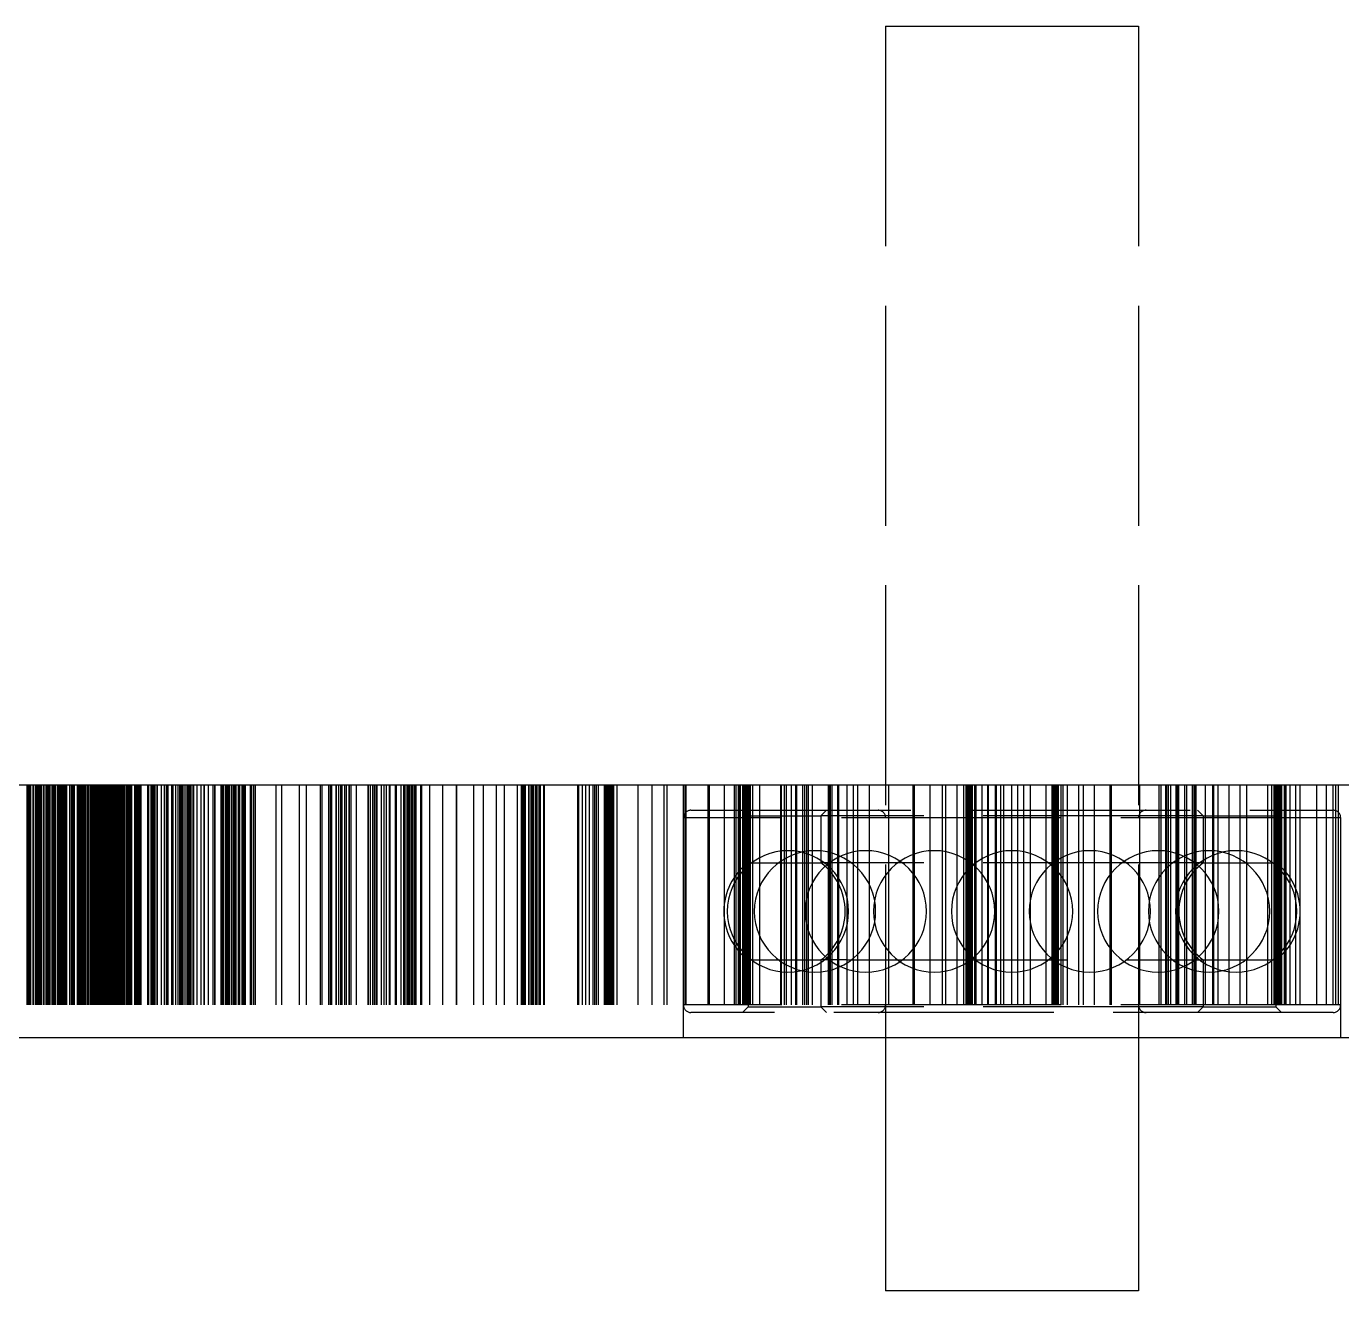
# Model space of a CAD drawing. Extents: x -49 to 4846, y -968 to 1090.
# Drawn here: x 4411.6 to 4463.6, y -477.9 to -427.9 of the extents above; entities that cross this region are included whole.
import ezdxf

# ---------------------------------------------------------------- set-up
doc = ezdxf.new("R2010")
doc.units = 0
doc.linetypes.add('DASHED', pattern=[11.05, 8.7, -2.35])
doc.linetypes.add('DOT', pattern=[2.2, 1.1, -1.1])
doc.layers.get('0').update_dxf_attribs({"linetype": 'CONTINUOUS'})
doc.layers.add('INVISIBLE', color=6, linetype='DOT')

msp = doc.modelspace()

# ---------------------------------------------------------------- linework, layer by layer
at = {"color": 1}
for p, q in [((4218.41165, -457.895823), (4526.803805, -457.895823)), ((4526.803805, -467.895823), (4218.41165, -467.895823)), ((4445.550014, -467.895823), (4445.550014, -477.895823)), ((4455.550014, -467.895823), (4455.550014, -477.895823)), ((4455.550014, -477.895823), (4445.550014, -477.895823))]:
    msp.add_line(p, q, dxfattribs=at)
at = {"layer": 'INVISIBLE', "linetype": 'DASHED'}
for p, q in [((4445.550014, -427.895823), (4453.050014, -427.895823)), ((4445.550014, -427.895823), (4445.550014, -467.895823)), ((4453.050014, -427.895823), (4455.550014, -427.895823)), ((4455.550014, -427.895823), (4455.550014, -467.895823)), ((4411.578635, -457.895823), (4411.578635, -467.895823)), ((4411.584308, -457.895823), (4411.584308, -467.895823)), ((4411.59454, -457.895823), (4411.59454, -467.895823)), ((4411.618222, -457.895823), (4411.618222, -467.895823)), ((4411.666254, -457.895823), (4411.666254, -467.895823)), ((4411.693319, -457.895823), (4411.693319, -467.895823)), ((4411.697367, -457.895823), (4411.697367, -467.895823)), ((4411.723903, -457.895823), (4411.723903, -467.895823)), ((4411.82086, -457.895823), (4411.82086, -467.895823)), ((4411.833665, -457.895823), (4411.833665, -467.895823)), ((4411.908695, -457.895823), (4411.908695, -467.895823)), ((4411.91901, -457.895823), (4411.91901, -467.895823)), ((4411.975578, -457.895823), (4411.975578, -467.895823)), ((4411.978363, -457.895823), (4411.978363, -467.895823)), ((4411.999051, -457.895823), (4411.999051, -467.895823)), ((4412.016821, -457.895823), (4412.016821, -467.895823)), ((4412.038075, -457.895823), (4412.038075, -467.895823)), ((4412.057458, -457.895823), (4412.057458, -467.895823)), ((4412.08218, -457.895823), (4412.08218, -467.895823)), ((4412.129649, -457.895823), (4412.129649, -467.895823)), ((4412.166221, -457.895823), (4412.166221, -467.895823)), ((4412.239457, -457.895823), (4412.239457, -467.895823)), ((4412.241621, -457.895823), (4412.241621, -467.895823)), ((4412.251628, -457.895823), (4412.251628, -467.895823)), ((4412.329322, -457.895823), (4412.329322, -467.895823)), ((4412.345583, -457.895823), (4412.345583, -467.895823)), ((4412.353946, -457.895823), (4412.353946, -467.895823)), ((4412.364585, -457.895823), (4412.364585, -467.895823)), ((4412.371982, -457.895823), (4412.371982, -467.895823)), ((4412.374508, -457.895823), (4412.374508, -467.895823)), ((4412.385132, -457.895823), (4412.385132, -467.895823)), ((4412.40103, -457.895823), (4412.40103, -467.895823)), ((4412.422218, -457.895823), (4412.422218, -467.895823)), ((4412.441318, -457.895823), (4412.441318, -467.895823)), ((4412.462951, -457.895823), (4412.462951, -467.895823)), ((4412.467903, -457.895823), (4412.467903, -467.895823)), ((4412.471678, -457.895823), (4412.471678, -467.895823)), ((4412.473357, -457.895823), (4412.473357, -467.895823)), ((4412.488397, -457.895823), (4412.488397, -467.895823)), ((4412.564717, -457.895823), (4412.564717, -467.895823)), ((4412.570732, -457.895823), (4412.570732, -467.895823)), ((4412.597326, -457.895823), (4412.597326, -467.895823)), ((4412.641024, -457.895823), (4412.641024, -467.895823)), ((4412.675717, -457.895823), (4412.675717, -467.895823)), ((4412.684802, -457.895823), (4412.684802, -467.895823)), ((4412.695926, -457.895823), (4412.695926, -467.895823)), ((4412.705078, -457.895823), (4412.705078, -467.895823)), ((4412.77589, -457.895823), (4412.77589, -467.895823)), ((4412.785585, -457.895823), (4412.785585, -467.895823)), ((4412.809782, -457.895823), (4412.809782, -467.895823)), ((4412.815722, -457.895823), (4412.815722, -467.895823)), ((4412.821821, -457.895823), (4412.821821, -467.895823)), ((4412.857368, -457.895823), (4412.857368, -467.895823)), ((4412.863269, -457.895823), (4412.863269, -467.895823)), ((4412.868597, -457.895823), (4412.868597, -467.895823)), ((4412.873984, -457.895823), (4412.873984, -467.895823)), ((4412.91506, -457.895823), (4412.91506, -467.895823)), ((4412.963481, -457.895823), (4412.963481, -467.895823)), ((4412.988818, -457.895823), (4412.988818, -467.895823)), ((4413.002809, -457.895823), (4413.002809, -467.895823)), ((4413.010096, -457.895823), (4413.010096, -467.895823)), ((4413.02987, -457.895823), (4413.02987, -467.895823)), ((4413.044841, -457.895823), (4413.044841, -467.895823)), ((4413.050166, -457.895823), (4413.050166, -467.895823)), ((4413.068494, -457.895823), (4413.068494, -467.895823)), ((4413.076401, -457.895823), (4413.076401, -467.895823)), ((4413.080044, -457.895823), (4413.080044, -467.895823)), ((4413.097269, -457.895823), (4413.097269, -467.895823)), ((4413.106768, -457.895823), (4413.106768, -467.895823)), ((4413.137839, -457.895823), (4413.137839, -467.895823)), ((4413.151533, -457.895823), (4413.151533, -467.895823)), ((4413.264911, -457.895823), (4413.264911, -467.895823)), ((4413.327202, -457.895823), (4413.327202, -467.895823)), ((4413.330756, -457.895823), (4413.330756, -467.895823)), ((4413.337474, -457.895823), (4413.337474, -467.895823)), ((4413.340044, -457.895823), (4413.340044, -467.895823)), ((4413.34609, -457.895823), (4413.34609, -467.895823)), ((4413.362205, -457.895823), (4413.362205, -467.895823)), ((4413.38755, -457.895823), (4413.38755, -467.895823)), ((4413.394971, -457.895823), (4413.394971, -467.895823)), ((4413.398058, -457.895823), (4413.398058, -467.895823)), ((4413.416077, -457.895823), (4413.416077, -467.895823)), ((4413.428379, -457.895823), (4413.428379, -467.895823)), ((4413.457221, -457.895823), (4413.457221, -467.895823)), ((4413.566439, -457.895823), (4413.566439, -467.895823)), ((4413.582259, -457.895823), (4413.582259, -467.895823)), ((4413.590771, -457.895823), (4413.590771, -467.895823)), ((4413.599584, -457.895823), (4413.599584, -467.895823)), ((4413.607915, -457.895823), (4413.607915, -467.895823)), ((4413.624246, -457.895823), (4413.624246, -467.895823)), ((4413.634954, -457.895823), (4413.634954, -467.895823)), ((4413.657862, -457.895823), (4413.657862, -467.895823)), ((4413.668225, -457.895823), (4413.668225, -467.895823)), ((4413.676367, -457.895823), (4413.676367, -467.895823)), ((4413.687173, -457.895823), (4413.687173, -467.895823)), ((4413.697384, -457.895823), (4413.697384, -467.895823)), ((4413.748123, -457.895823), (4413.748123, -467.895823)), ((4413.782662, -457.895823), (4413.782662, -467.895823)), ((4413.809811, -457.895823), (4413.809811, -467.895823)), ((4413.839021, -457.895823), (4413.839021, -467.895823)), ((4413.852854, -457.895823), (4413.852854, -467.895823)), ((4413.855122, -457.895823), (4413.855122, -467.895823)), ((4413.857727, -457.895823), (4413.857727, -467.895823)), ((4413.866657, -457.895823), (4413.866657, -467.895823)), ((4413.912584, -457.895823), (4413.912584, -467.895823)), ((4413.919051, -457.895823), (4413.919051, -467.895823)), ((4413.981911, -457.895823), (4413.981911, -467.895823)), ((4413.985754, -457.895823), (4413.985754, -467.895823)), ((4413.990458, -457.895823), (4413.990458, -467.895823)), ((4413.9963, -457.895823), (4413.9963, -467.895823)), ((4414.00036, -457.895823), (4414.00036, -467.895823)), ((4414.009905, -457.895823), (4414.009905, -467.895823)), ((4414.015965, -457.895823), (4414.015965, -467.895823)), ((4414.078477, -457.895823), (4414.078477, -467.895823)), ((4414.085195, -457.895823), (4414.085195, -467.895823)), ((4414.104329, -457.895823), (4414.104329, -467.895823)), ((4414.134533, -457.895823), (4414.134533, -467.895823)), ((4414.138462, -457.895823), (4414.138462, -467.895823)), ((4414.145831, -457.895823), (4414.145831, -467.895823)), ((4414.147738, -457.895823), (4414.147738, -467.895823)), ((4414.156375, -457.895823), (4414.156375, -467.895823)), ((4414.174632, -457.895823), (4414.174632, -467.895823)), ((4414.183952, -457.895823), (4414.183952, -467.895823)), ((4414.202219, -457.895823), (4414.202219, -467.895823)), ((4414.209134, -457.895823), (4414.209134, -467.895823)), ((4414.251212, -457.895823), (4414.251212, -467.895823)), ((4414.260909, -457.895823), (4414.260909, -467.895823)), ((4414.303661, -457.895823), (4414.303661, -467.895823)), ((4414.306368, -457.895823), (4414.306368, -467.895823)), ((4414.329614, -457.895823), (4414.329614, -467.895823)), ((4414.334356, -457.895823), (4414.334356, -467.895823)), ((4414.370822, -457.895823), (4414.370822, -467.895823)), ((4414.407818, -457.895823), (4414.407818, -467.895823)), ((4414.414282, -457.895823), (4414.414282, -467.895823)), ((4414.416192, -457.895823), (4414.416192, -467.895823)), ((4414.418004, -457.895823), (4414.418004, -467.895823)), ((4414.422156, -457.895823), (4414.422156, -467.895823)), ((4414.442517, -457.895823), (4414.442517, -467.895823)), ((4414.445348, -457.895823), (4414.445348, -467.895823)), ((4414.490284, -457.895823), (4414.490284, -467.895823)), ((4414.512749, -457.895823), (4414.512749, -467.895823)), ((4414.526868, -457.895823), (4414.526868, -467.895823)), ((4414.528739, -457.895823), (4414.528739, -467.895823)), ((4414.577753, -457.895823), (4414.577753, -467.895823)), ((4414.578782, -457.895823), (4414.578782, -467.895823)), ((4414.591387, -457.895823), (4414.591387, -467.895823)), ((4414.60356, -457.895823), (4414.60356, -467.895823)), ((4414.610945, -457.895823), (4414.610945, -467.895823)), ((4414.623229, -457.895823), (4414.623229, -467.895823)), ((4414.626968, -457.895823), (4414.626968, -467.895823)), ((4414.639543, -457.895823), (4414.639543, -467.895823)), ((4414.675079, -457.895823), (4414.675079, -467.895823)), ((4414.68538, -457.895823), (4414.68538, -467.895823)), ((4414.689481, -457.895823), (4414.689481, -467.895823)), ((4414.694876, -457.895823), (4414.694876, -467.895823)), ((4414.713492, -457.895823), (4414.713492, -467.895823)), ((4414.716834, -457.895823), (4414.716834, -467.895823)), ((4414.72857, -457.895823), (4414.72857, -467.895823)), ((4414.754549, -457.895823), (4414.754549, -467.895823)), ((4414.779458, -457.895823), (4414.779458, -467.895823)), ((4414.832848, -457.895823), (4414.832848, -467.895823)), ((4414.847275, -457.895823), (4414.847275, -467.895823)), ((4414.860744, -457.895823), (4414.860744, -467.895823)), ((4414.864685, -457.895823), (4414.864685, -467.895823)), ((4414.874583, -457.895823), (4414.874583, -467.895823)), ((4414.902083, -457.895823), (4414.902083, -467.895823)), ((4414.906838, -457.895823), (4414.906838, -467.895823)), ((4414.926047, -457.895823), (4414.926047, -467.895823)), ((4414.927086, -457.895823), (4414.927086, -467.895823)), ((4414.944829, -457.895823), (4414.944829, -467.895823)), ((4414.947597, -457.895823), (4414.947597, -467.895823)), ((4414.974191, -457.895823), (4414.974191, -467.895823)), ((4414.988839, -457.895823), (4414.988839, -467.895823)), ((4415.005939, -457.895823), (4415.005939, -467.895823)), ((4415.009647, -457.895823), (4415.009647, -467.895823)), ((4415.011167, -457.895823), (4415.011167, -467.895823)), ((4415.035107, -457.895823), (4415.035107, -467.895823)), ((4415.039833, -457.895823), (4415.039833, -467.895823)), ((4415.042295, -457.895823), (4415.042295, -467.895823)), ((4415.05367, -457.895823), (4415.05367, -467.895823)), ((4415.081613, -457.895823), (4415.081613, -467.895823)), ((4415.109721, -457.895823), (4415.109721, -467.895823)), ((4415.118483, -457.895823), (4415.118483, -467.895823)), ((4415.128817, -457.895823), (4415.128817, -467.895823)), ((4415.133576, -457.895823), (4415.133576, -467.895823)), ((4415.142871, -457.895823), (4415.142871, -467.895823)), ((4415.180113, -457.895823), (4415.180113, -467.895823)), ((4415.181665, -457.895823), (4415.181665, -467.895823)), ((4415.206822, -457.895823), (4415.206822, -467.895823)), ((4415.217101, -457.895823), (4415.217101, -467.895823)), ((4415.24185, -457.895823), (4415.24185, -467.895823)), ((4415.269992, -457.895823), (4415.269992, -467.895823)), ((4415.276145, -457.895823), (4415.276145, -467.895823)), ((4415.280137, -457.895823), (4415.280137, -467.895823)), ((4415.286698, -457.895823), (4415.286698, -467.895823)), ((4415.296111, -457.895823), (4415.296111, -467.895823)), ((4415.304863, -457.895823), (4415.304863, -467.895823)), ((4415.359319, -457.895823), (4415.359319, -467.895823)), ((4415.361408, -457.895823), (4415.361408, -467.895823)), ((4415.419224, -457.895823), (4415.419224, -467.895823)), ((4415.432935, -457.895823), (4415.432935, -467.895823)), ((4415.435882, -457.895823), (4415.435882, -467.895823)), ((4415.491645, -457.895823), (4415.491645, -467.895823)), ((4415.492749, -457.895823), (4415.492749, -467.895823)), ((4415.514217, -457.895823), (4415.514217, -467.895823)), ((4415.522025, -457.895823), (4415.522025, -467.895823)), ((4415.536128, -457.895823), (4415.536128, -467.895823)), ((4415.583683, -457.895823), (4415.583683, -467.895823)), ((4415.594157, -457.895823), (4415.594157, -467.895823)), ((4415.607596, -457.895823), (4415.607596, -467.895823)), ((4415.658038, -457.895823), (4415.658038, -467.895823)), ((4415.659413, -457.895823), (4415.659413, -467.895823)), ((4415.667254, -457.895823), (4415.667254, -467.895823)), ((4415.68317, -457.895823), (4415.68317, -467.895823)), ((4415.690621, -457.895823), (4415.690621, -467.895823)), ((4415.712643, -457.895823), (4415.712643, -467.895823)), ((4415.713774, -457.895823), (4415.713774, -467.895823)), ((4415.721675, -457.895823), (4415.721675, -467.895823)), ((4415.836595, -457.895823), (4415.836595, -467.895823)), ((4415.841324, -457.895823), (4415.841324, -467.895823)), ((4415.888304, -457.895823), (4415.888304, -467.895823)), ((4415.939215, -457.895823), (4415.939215, -467.895823)), ((4415.954664, -457.895823), (4415.954664, -467.895823)), ((4415.961908, -457.895823), (4415.961908, -467.895823)), ((4415.999636, -457.895823), (4415.999636, -467.895823)), ((4416.01115, -457.895823), (4416.01115, -467.895823)), ((4416.01852, -457.895823), (4416.01852, -467.895823)), ((4416.04229, -457.895823), (4416.04229, -467.895823)), ((4416.06041, -457.895823), (4416.06041, -467.895823)), ((4416.088445, -457.895823), (4416.088445, -467.895823)), ((4416.356995, -457.895823), (4416.356995, -467.895823)), ((4416.396676, -457.895823), (4416.396676, -467.895823)), ((4416.480452, -457.895823), (4416.480452, -467.895823)), ((4416.498675, -457.895823), (4416.498675, -467.895823)), ((4416.536169, -457.895823), (4416.536169, -467.895823)), ((4416.542766, -457.895823), (4416.542766, -467.895823)), ((4416.55941, -457.895823), (4416.55941, -467.895823)), ((4416.565921, -457.895823), (4416.565921, -467.895823)), ((4416.590638, -457.895823), (4416.590638, -467.895823)), ((4416.595299, -457.895823), (4416.595299, -467.895823)), ((4416.605152, -457.895823), (4416.605152, -467.895823)), ((4416.613031, -457.895823), (4416.613031, -467.895823)), ((4416.629606, -457.895823), (4416.629606, -467.895823)), ((4416.640105, -457.895823), (4416.640105, -467.895823)), ((4416.640902, -457.895823), (4416.640902, -467.895823)), ((4416.721452, -457.895823), (4416.721452, -467.895823)), ((4416.7331, -457.895823), (4416.7331, -467.895823)), ((4416.898484, -457.895823), (4416.898484, -467.895823)), ((4417.011618, -457.895823), (4417.011618, -467.895823)), ((4417.084833, -457.895823), (4417.084833, -467.895823)), ((4417.096434, -457.895823), (4417.096434, -467.895823)), ((4417.111754, -457.895823), (4417.111754, -467.895823)), ((4417.11318, -457.895823), (4417.11318, -467.895823)), ((4417.151532, -457.895823), (4417.151532, -467.895823)), ((4417.299652, -457.895823), (4417.299652, -467.895823)), ((4417.349773, -457.895823), (4417.349773, -467.895823)), ((4417.357965, -457.895823), (4417.357965, -467.895823)), ((4417.465785, -457.895823), (4417.465785, -467.895823)), ((4417.556179, -457.895823), (4417.556179, -467.895823)), ((4417.617088, -457.895823), (4417.617088, -467.895823)), ((4417.620132, -457.895823), (4417.620132, -467.895823)), ((4417.626378, -457.895823), (4417.626378, -467.895823)), ((4417.651412, -457.895823), (4417.651412, -467.895823)), ((4417.659855, -457.895823), (4417.659855, -467.895823)), ((4417.695975, -457.895823), (4417.695975, -467.895823)), ((4417.69907, -457.895823), (4417.69907, -467.895823)), ((4417.703585, -457.895823), (4417.703585, -467.895823)), ((4417.742332, -457.895823), (4417.742332, -467.895823)), ((4417.751089, -457.895823), (4417.751089, -467.895823)), ((4417.825895, -457.895823), (4417.825895, -467.895823)), ((4417.90258, -457.895823), (4417.90258, -467.895823)), ((4417.912974, -457.895823), (4417.912974, -467.895823)), ((4417.946091, -457.895823), (4417.946091, -467.895823)), ((4417.970189, -457.895823), (4417.970189, -467.895823)), ((4417.987531, -457.895823), (4417.987531, -467.895823)), ((4418.038334, -457.895823), (4418.038334, -467.895823)), ((4418.070512, -457.895823), (4418.070512, -467.895823)), ((4418.149567, -457.895823), (4418.149567, -467.895823)), ((4418.151286, -457.895823), (4418.151286, -467.895823)), ((4418.175505, -457.895823), (4418.175505, -467.895823)), ((4418.307439, -457.895823), (4418.307439, -467.895823)), ((4418.462784, -457.895823), (4418.462784, -467.895823)), ((4418.586165, -457.895823), (4418.586165, -467.895823)), ((4418.595183, -457.895823), (4418.595183, -467.895823)), ((4418.757308, -457.895823), (4418.757308, -467.895823)), ((4418.93457, -457.895823), (4418.93457, -467.895823)), ((4419.005492, -457.895823), (4419.005492, -467.895823)), ((4419.010202, -457.895823), (4419.010202, -467.895823)), ((4419.259364, -457.895823), (4419.259364, -467.895823)), ((4419.296957, -457.895823), (4419.296957, -467.895823)), ((4419.319605, -457.895823), (4419.319605, -467.895823)), ((4419.352288, -457.895823), (4419.352288, -467.895823)), ((4419.354417, -457.895823), (4419.354417, -467.895823)), ((4419.437247, -457.895823), (4419.437247, -467.895823)), ((4419.462575, -457.895823), (4419.462575, -467.895823)), ((4419.472196, -457.895823), (4419.472196, -467.895823)), ((4419.506013, -457.895823), (4419.506013, -467.895823)), ((4419.54622, -457.895823), (4419.54622, -467.895823)), ((4419.595903, -457.895823), (4419.595903, -467.895823)), ((4419.669595, -457.895823), (4419.669595, -467.895823)), ((4419.674828, -457.895823), (4419.674828, -467.895823)), ((4419.744783, -457.895823), (4419.744783, -467.895823)), ((4419.779069, -457.895823), (4419.779069, -467.895823)), ((4419.805102, -457.895823), (4419.805102, -467.895823)), ((4419.848797, -457.895823), (4419.848797, -467.895823)), ((4419.934929, -457.895823), (4419.934929, -467.895823)), ((4419.941248, -457.895823), (4419.941248, -467.895823)), ((4419.984212, -457.895823), (4419.984212, -467.895823)), ((4419.996137, -457.895823), (4419.996137, -467.895823)), ((4420.088313, -457.895823), (4420.088313, -467.895823)), ((4420.107524, -457.895823), (4420.107524, -467.895823)), ((4420.163638, -457.895823), (4420.163638, -467.895823)), ((4420.198327, -457.895823), (4420.198327, -467.895823)), ((4420.217642, -457.895823), (4420.217642, -467.895823)), ((4420.221645, -457.895823), (4420.221645, -467.895823)), ((4420.412206, -457.895823), (4420.412206, -467.895823)), ((4420.442367, -457.895823), (4420.442367, -467.895823)), ((4420.449359, -457.895823), (4420.449359, -467.895823)), ((4420.451923, -457.895823), (4420.451923, -467.895823)), ((4420.536485, -457.895823), (4420.536485, -467.895823)), ((4420.598041, -457.895823), (4420.598041, -467.895823)), ((4420.601041, -457.895823), (4420.601041, -467.895823)), ((4420.61076, -457.895823), (4420.61076, -467.895823)), ((4421.434325, -457.895823), (4421.434325, -467.895823)), ((4421.655655, -457.895823), (4421.655655, -467.895823)), ((4422.35827, -457.895823), (4422.35827, -467.895823)), ((4422.627947, -457.895823), (4422.627947, -467.895823)), ((4423.184131, -457.895823), (4423.184131, -467.895823)), ((4423.25512, -457.895823), (4423.25512, -467.895823)), ((4423.510663, -457.895823), (4423.510663, -467.895823)), ((4423.574796, -457.895823), (4423.574796, -467.895823)), ((4423.63309, -457.895823), (4423.63309, -467.895823)), ((4423.805539, -457.895823), (4423.805539, -467.895823)), ((4423.812637, -457.895823), (4423.812637, -467.895823)), ((4423.905832, -457.895823), (4423.905832, -467.895823)), ((4423.983616, -457.895823), (4423.983616, -467.895823)), ((4424.038434, -457.895823), (4424.038434, -467.895823)), ((4424.142628, -457.895823), (4424.142628, -467.895823)), ((4424.150064, -457.895823), (4424.150064, -467.895823)), ((4424.213395, -457.895823), (4424.213395, -467.895823)), ((4424.31432, -457.895823), (4424.31432, -467.895823)), ((4424.334403, -457.895823), (4424.334403, -467.895823)), ((4424.390816, -457.895823), (4424.390816, -467.895823)), ((4424.607956, -457.895823), (4424.607956, -467.895823)), ((4425.072567, -457.895823), (4425.072567, -467.895823)), ((4425.075693, -457.895823), (4425.075693, -467.895823)), ((4425.166861, -457.895823), (4425.166861, -467.895823)), ((4425.247541, -457.895823), (4425.247541, -467.895823)), ((4425.321518, -457.895823), (4425.321518, -467.895823)), ((4425.386922, -457.895823), (4425.386922, -467.895823)), ((4425.418936, -457.895823), (4425.418936, -467.895823)), ((4425.597942, -457.895823), (4425.597942, -467.895823)), ((4425.70488, -457.895823), (4425.70488, -467.895823)), ((4425.799195, -457.895823), (4425.799195, -467.895823)), ((4425.905716, -457.895823), (4425.905716, -467.895823)), ((4425.941133, -457.895823), (4425.941133, -467.895823)), ((4426.153618, -457.895823), (4426.153618, -467.895823)), ((4426.184491, -457.895823), (4426.184491, -467.895823)), ((4426.369052, -457.895823), (4426.369052, -467.895823)), ((4426.474009, -457.895823), (4426.474009, -467.895823)), ((4426.502141, -457.895823), (4426.502141, -467.895823)), ((4426.528404, -457.895823), (4426.528404, -467.895823)), ((4426.610335, -457.895823), (4426.610335, -467.895823)), ((4426.613856, -457.895823), (4426.613856, -467.895823)), ((4426.66127, -457.895823), (4426.66127, -467.895823)), ((4426.669499, -457.895823), (4426.669499, -467.895823)), ((4426.702692, -457.895823), (4426.702692, -467.895823)), ((4426.733017, -457.895823), (4426.733017, -467.895823)), ((4426.793602, -457.895823), (4426.793602, -467.895823)), ((4426.798091, -457.895823), (4426.798091, -467.895823)), ((4426.83734, -457.895823), (4426.83734, -467.895823)), ((4426.904389, -457.895823), (4426.904389, -467.895823)), ((4426.918562, -457.895823), (4426.918562, -467.895823)), ((4426.960429, -457.895823), (4426.960429, -467.895823)), ((4427.15274, -457.895823), (4427.15274, -467.895823)), ((4427.192023, -457.895823), (4427.192023, -467.895823)), ((4427.511772, -457.895823), (4427.511772, -467.895823)), ((4427.512758, -457.895823), (4427.512758, -467.895823)), ((4428.021192, -457.895823), (4428.021192, -467.895823)), ((4428.565628, -457.895823), (4428.565628, -467.895823)), ((4428.577048, -457.895823), (4428.577048, -467.895823)), ((4429.244359, -457.895823), (4429.244359, -467.895823)), ((4429.626535, -457.895823), (4429.626535, -467.895823)), ((4430.142374, -457.895823), (4430.142374, -467.895823)), ((4430.457703, -457.895823), (4430.457703, -467.895823)), ((4430.981706, -457.895823), (4430.981706, -467.895823)), ((4431.134116, -457.895823), (4431.134116, -467.895823)), ((4431.191457, -457.895823), (4431.191457, -467.895823)), ((4431.243706, -457.895823), (4431.243706, -467.895823)), ((4431.291047, -457.895823), (4431.291047, -467.895823)), ((4431.430166, -457.895823), (4431.430166, -467.895823)), ((4431.43586, -457.895823), (4431.43586, -467.895823)), ((4431.510358, -457.895823), (4431.510358, -467.895823)), ((4431.572131, -457.895823), (4431.572131, -467.895823)), ((4431.61542, -457.895823), (4431.61542, -467.895823)), ((4431.697053, -457.895823), (4431.697053, -467.895823)), ((4431.702843, -457.895823), (4431.702843, -467.895823)), ((4431.751931, -457.895823), (4431.751931, -467.895823)), ((4431.829175, -457.895823), (4431.829175, -467.895823)), ((4431.844364, -457.895823), (4431.844364, -467.895823)), ((4431.886581, -457.895823), (4431.886581, -467.895823)), ((4432.017529, -457.895823), (4432.017529, -467.895823)), ((4432.042266, -457.895823), (4432.042266, -467.895823)), ((4433.36189, -457.895823), (4433.36189, -467.895823)), ((4433.385388, -457.895823), (4433.385388, -467.895823)), ((4433.397092, -457.895823), (4433.397092, -467.895823)), ((4433.54149, -457.895823), (4433.54149, -467.895823)), ((4433.679217, -457.895823), (4433.679217, -467.895823)), ((4433.820299, -457.895823), (4433.820299, -467.895823)), ((4433.973942, -457.895823), (4433.973942, -467.895823)), ((4434.039595, -457.895823), (4434.039595, -467.895823)), ((4434.101952, -457.895823), (4434.101952, -467.895823)), ((4434.183907, -457.895823), (4434.183907, -467.895823)), ((4434.411986, -457.895823), (4434.411986, -467.895823)), ((4434.425722, -457.895823), (4434.425722, -467.895823)), ((4434.438906, -457.895823), (4434.438906, -467.895823)), ((4434.497971, -457.895823), (4434.497971, -467.895823)), ((4434.508081, -457.895823), (4434.508081, -467.895823)), ((4434.53768, -457.895823), (4434.53768, -467.895823)), ((4434.549277, -457.895823), (4434.549277, -467.895823)), ((4434.560447, -457.895823), (4434.560447, -467.895823)), ((4434.597354, -457.895823), (4434.597354, -467.895823)), ((4434.599008, -457.895823), (4434.599008, -467.895823)), ((4434.62181, -457.895823), (4434.62181, -467.895823)), ((4434.642525, -457.895823), (4434.642525, -467.895823)), ((4434.658154, -457.895823), (4434.658154, -467.895823)), ((4434.669321, -457.895823), (4434.669321, -467.895823)), ((4434.690544, -457.895823), (4434.690544, -467.895823)), ((4434.693006, -457.895823), (4434.693006, -467.895823)), ((4434.714902, -457.895823), (4434.714902, -467.895823)), ((4434.753892, -457.895823), (4434.753892, -467.895823)), ((4434.762408, -457.895823), (4434.762408, -467.895823)), ((4434.788199, -457.895823), (4434.788199, -467.895823)), ((4434.915847, -457.895823), (4434.915847, -467.895823)), ((4434.917585, -457.895823), (4434.917585, -467.895823)), ((4435.752532, -457.895823), (4435.752532, -467.895823)), ((4436.300219, -457.895823), (4436.300219, -467.895823)), ((4436.771062, -457.895823), (4436.771062, -467.895823)), ((4436.897207, -457.895823), (4436.897207, -467.895823)), ((4437.550014, -459.195823), (4437.550014, -457.895823)), ((4437.61175, -457.895823), (4437.61175, -467.895823)), ((4437.649712, -457.895823), (4437.649712, -467.895823)), ((4438.511871, -457.895823), (4438.511871, -467.895823)), ((4438.57012, -457.895823), (4438.57012, -467.895823)), ((4439.165589, -457.895823), (4439.165589, -467.895823)), ((4439.563521, -457.895823), (4439.563521, -467.895823)), ((4439.624827, -457.895823), (4439.624827, -467.895823)), ((4439.718312, -457.895823), (4439.718312, -467.895823)), ((4439.756394, -457.895823), (4439.756394, -467.895823)), ((4439.790713, -457.895823), (4439.790713, -467.895823)), ((4439.890423, -457.895823), (4439.890423, -467.895823)), ((4439.894464, -457.895823), (4439.894464, -467.895823)), ((4439.947008, -457.895823), (4439.947008, -467.895823)), ((4439.990071, -457.895823), (4439.990071, -467.895823)), ((4440.019937, -457.895823), (4440.019937, -467.895823)), ((4440.075443, -457.895823), (4440.075443, -467.895823)), ((4440.079333, -457.895823), (4440.079333, -467.895823)), ((4440.112034, -457.895823), (4440.112034, -467.895823)), ((4440.162221, -457.895823), (4440.162221, -467.895823)), ((4440.171852, -457.895823), (4440.171852, -467.895823)), ((4440.198028, -457.895823), (4440.198028, -467.895823)), ((4440.285453, -457.895823), (4440.285453, -467.895823)), ((4440.561489, -457.895823), (4440.561489, -467.895823)), ((4441.396625, -457.895823), (4441.396625, -467.895823)), ((4441.422332, -457.895823), (4441.422332, -467.895823)), ((4441.53385, -457.895823), (4441.53385, -467.895823)), ((4441.619256, -457.895823), (4441.619256, -467.895823)), ((4441.813359, -457.895823), (4441.813359, -467.895823)), ((4441.980705, -457.895823), (4441.980705, -467.895823)), ((4442.020858, -457.895823), (4442.020858, -467.895823)), ((4442.261993, -457.895823), (4442.261993, -467.895823)), ((4442.338377, -457.895823), (4442.338377, -467.895823)), ((4442.414485, -457.895823), (4442.414485, -467.895823)), ((4442.484461, -457.895823), (4442.484461, -467.895823)), ((4442.648884, -457.895823), (4442.648884, -467.895823)), ((4443.278489, -457.895823), (4443.278489, -467.895823)), ((4443.280621, -457.895823), (4443.280621, -467.895823)), ((4443.281296, -457.895823), (4443.281296, -467.895823)), ((4443.284533, -457.895823), (4443.284533, -467.895823)), ((4443.291312, -457.895823), (4443.291312, -467.895823)), ((4443.293762, -457.895823), (4443.293762, -467.895823)), ((4443.295721, -457.895823), (4443.295721, -467.895823)), ((4443.301166, -457.895823), (4443.301166, -467.895823)), ((4443.304836, -457.895823), (4443.304836, -467.895823)), ((4443.328441, -457.895823), (4443.328441, -467.895823)), ((4443.362242, -457.895823), (4443.362242, -467.895823)), ((4443.428326, -457.895823), (4443.428326, -467.895823)), ((4443.650436, -457.895823), (4443.650436, -467.895823)), ((4443.684671, -457.895823), (4443.684671, -467.895823)), ((4444.012391, -457.895823), (4444.012391, -467.895823)), ((4444.268943, -457.895823), (4444.268943, -467.895823)), ((4444.434763, -457.895823), (4444.434763, -467.895823)), ((4444.904154, -457.895823), (4444.904154, -467.895823)), ((4445.662448, -457.895823), (4445.662448, -467.895823)), ((4446.632557, -457.895823), (4446.632557, -467.895823)), ((4446.676504, -457.895823), (4446.676504, -467.895823)), ((4447.297602, -457.895823), (4447.297602, -467.895823)), ((4447.789038, -457.895823), (4447.789038, -467.895823)), ((4447.923332, -457.895823), (4447.923332, -467.895823)), ((4448.371029, -457.895823), (4448.371029, -467.895823)), ((4448.625499, -457.895823), (4448.625499, -467.895823)), ((4448.718565, -457.895823), (4448.718565, -467.895823)), ((4448.740815, -457.895823), (4448.740815, -467.895823)), ((4448.760612, -457.895823), (4448.760612, -467.895823)), ((4448.774385, -457.895823), (4448.774385, -467.895823)), ((4448.816554, -457.895823), (4448.816554, -467.895823)), ((4448.818766, -457.895823), (4448.818766, -467.895823)), ((4448.84706, -457.895823), (4448.84706, -467.895823)), ((4448.869531, -457.895823), (4448.869531, -467.895823)), ((4448.88467, -457.895823), (4448.88467, -467.895823)), ((4448.911622, -457.895823), (4448.911622, -467.895823)), ((4448.913443, -457.895823), (4448.913443, -467.895823)), ((4448.928326, -457.895823), (4448.928326, -467.895823)), ((4448.949263, -457.895823), (4448.949263, -467.895823)), ((4448.952916, -457.895823), (4448.952916, -467.895823)), ((4448.961906, -457.895823), (4448.961906, -467.895823)), ((4448.977251, -457.895823), (4448.977251, -467.895823)), ((4449.067249, -457.895823), (4449.067249, -467.895823)), ((4449.112314, -457.895823), (4449.112314, -467.895823)), ((4449.360804, -457.895823), (4449.360804, -467.895823)), ((4449.583837, -457.895823), (4449.583837, -467.895823)), ((4449.610338, -457.895823), (4449.610338, -467.895823)), ((4449.883244, -457.895823), (4449.883244, -467.895823)), ((4449.925047, -457.895823), (4449.925047, -467.895823)), ((4450.099859, -457.895823), (4450.099859, -467.895823)), ((4450.210695, -457.895823), (4450.210695, -467.895823)), ((4450.526537, -457.895823), (4450.526537, -467.895823)), ((4450.772627, -457.895823), (4450.772627, -467.895823)), ((4451.000168, -457.895823), (4451.000168, -467.895823)), ((4451.27053, -457.895823), (4451.27053, -467.895823)), ((4451.888541, -457.895823), (4451.888541, -467.895823)), ((4452.122777, -457.895823), (4452.122777, -467.895823)), ((4452.138122, -457.895823), (4452.138122, -467.895823)), ((4452.147112, -457.895823), (4452.147112, -467.895823)), ((4452.150764, -457.895823), (4452.150764, -467.895823)), ((4452.171701, -457.895823), (4452.171701, -467.895823)), ((4452.186585, -457.895823), (4452.186585, -467.895823)), ((4452.188406, -457.895823), (4452.188406, -467.895823)), ((4452.215357, -457.895823), (4452.215357, -467.895823)), ((4452.230498, -457.895823), (4452.230498, -467.895823)), ((4452.252968, -457.895823), (4452.252968, -467.895823)), ((4452.281261, -457.895823), (4452.281261, -467.895823)), ((4452.283473, -457.895823), (4452.283473, -467.895823)), ((4452.339416, -457.895823), (4452.339416, -467.895823)), ((4452.359213, -457.895823), (4452.359213, -467.895823)), ((4452.381462, -457.895823), (4452.381462, -467.895823)), ((4452.474528, -457.895823), (4452.474528, -467.895823)), ((4452.558881, -457.895823), (4452.558881, -467.895823)), ((4452.728999, -457.895823), (4452.728999, -467.895823)), ((4453.176696, -457.895823), (4453.176696, -467.895823)), ((4453.35723, -457.895823), (4453.35723, -467.895823)), ((4453.802426, -457.895823), (4453.802426, -467.895823)), ((4454.422032, -457.895823), (4454.422032, -467.895823)), ((4454.46747, -457.895823), (4454.46747, -467.895823)), ((4455.586973, -457.895823), (4455.586973, -467.895823)), ((4456.359888, -457.895823), (4456.359888, -467.895823)), ((4456.429574, -457.895823), (4456.429574, -467.895823)), ((4456.616205, -457.895823), (4456.616205, -467.895823)), ((4456.665265, -457.895823), (4456.665265, -467.895823)), ((4456.728419, -457.895823), (4456.728419, -467.895823)), ((4456.811949, -457.895823), (4456.811949, -467.895823)), ((4457.032168, -457.895823), (4457.032168, -467.895823)), ((4457.087637, -457.895823), (4457.087637, -467.895823)), ((4457.135035, -457.895823), (4457.135035, -467.895823)), ((4457.369151, -457.895823), (4457.369151, -467.895823)), ((4457.449591, -457.895823), (4457.449591, -467.895823)), ((4457.671701, -457.895823), (4457.671701, -467.895823)), ((4457.737786, -457.895823), (4457.737786, -467.895823)), ((4457.771587, -457.895823), (4457.771587, -467.895823)), ((4457.781323, -457.895823), (4457.781323, -467.895823)), ((4457.795192, -457.895823), (4457.795192, -467.895823)), ((4457.798861, -457.895823), (4457.798861, -467.895823)), ((4457.80378, -457.895823), (4457.80378, -467.895823)), ((4457.806266, -457.895823), (4457.806266, -467.895823)), ((4457.808716, -457.895823), (4457.808716, -467.895823)), ((4457.815494, -457.895823), (4457.815494, -467.895823)), ((4457.818447, -457.895823), (4457.818447, -467.895823)), ((4457.818732, -457.895823), (4457.818732, -467.895823)), ((4457.822436, -457.895823), (4457.822436, -467.895823)), ((4458.189, -457.895823), (4458.189, -467.895823)), ((4458.473152, -457.895823), (4458.473152, -467.895823)), ((4458.515559, -457.895823), (4458.515559, -467.895823)), ((4458.685543, -457.895823), (4458.685543, -467.895823)), ((4459.121891, -457.895823), (4459.121891, -467.895823)), ((4459.566178, -457.895823), (4459.566178, -467.895823)), ((4459.824093, -457.895823), (4459.824093, -467.895823)), ((4460.658609, -457.895823), (4460.658609, -467.895823)), ((4460.814575, -457.895823), (4460.814575, -467.895823)), ((4460.902, -457.895823), (4460.902, -467.895823)), ((4460.928176, -457.895823), (4460.928176, -467.895823)), ((4460.937807, -457.895823), (4460.937807, -467.895823)), ((4460.987994, -457.895823), (4460.987994, -467.895823)), ((4461.020694, -457.895823), (4461.020694, -467.895823)), ((4461.024585, -457.895823), (4461.024585, -467.895823)), ((4461.08009, -457.895823), (4461.08009, -467.895823)), ((4461.109959, -457.895823), (4461.109959, -467.895823)), ((4461.15302, -457.895823), (4461.15302, -467.895823)), ((4461.205563, -457.895823), (4461.205563, -467.895823)), ((4461.209605, -457.895823), (4461.209605, -467.895823)), ((4461.309315, -457.895823), (4461.309315, -467.895823)), ((4461.343634, -457.895823), (4461.343634, -467.895823)), ((4461.381715, -457.895823), (4461.381715, -467.895823)), ((4461.536505, -457.895823), (4461.536505, -467.895823)), ((4461.768969, -457.895823), (4461.768969, -467.895823)), ((4461.934439, -457.895823), (4461.934439, -467.895823)), ((4462.588157, -457.895823), (4462.588157, -467.895823)), ((4462.980641, -457.895823), (4462.980641, -467.895823)), ((4463.239015, -457.895823), (4463.239015, -467.895823)), ((4463.338462, -457.895823), (4463.338462, -467.895823)), ((4463.450316, -457.895823), (4463.450316, -467.895823)), ((4463.550014, -467.895823), (4463.550014, -457.895823)), ((4437.850014, -458.895823), (4463.250014, -458.895823)), ((4439.885014, -458.895823), (4440.110014, -459.120823)), ((4443.215014, -458.895823), (4442.990014, -459.120823)), ((4457.885014, -458.895823), (4458.110014, -459.120823)), ((4461.215014, -458.895823), (4460.990014, -459.120823)), ((4439.291684, -459.195823), (4437.550014, -459.195823)), ((4437.550014, -466.595823), (4437.550014, -459.195823)), ((4463.550014, -459.195823), (4439.291684, -459.195823)), ((4440.110014, -459.120823), (4442.990014, -459.120823)), ((4440.110014, -459.120823), (4440.110014, -460.975823)), ((4444.002862, -459.120823), (4442.990014, -459.120823)), ((4442.990014, -459.120823), (4442.990014, -460.975823)), ((4458.110014, -459.120823), (4444.002862, -459.120823)), ((4458.110014, -459.120823), (4458.110014, -460.975823)), ((4458.110014, -459.120823), (4460.990014, -459.120823)), ((4460.990014, -459.120823), (4460.990014, -460.975823)), ((4440.110014, -460.975823), (4442.990014, -460.975823)), ((4444.002862, -460.975823), (4442.990014, -460.975823)), ((4458.110014, -460.975823), (4444.002862, -460.975823)), ((4458.110014, -460.975823), (4460.990014, -460.975823)), ((4440.110014, -464.815823), (4442.990014, -464.815823)), ((4440.110014, -464.815823), (4440.110014, -466.670823)), ((4444.002862, -464.815823), (4442.990014, -464.815823)), ((4442.990014, -464.815823), (4442.990014, -466.670823)), ((4444.002862, -464.815823), (4458.110014, -464.815823)), ((4458.110014, -464.815823), (4458.110014, -466.670823)), ((4458.110014, -464.815823), (4460.990014, -464.815823)), ((4460.990014, -464.815823), (4460.990014, -466.670823)), ((4439.291684, -466.595823), (4437.550014, -466.595823)), ((4437.550014, -467.895823), (4437.550014, -466.595823)), ((4463.550014, -466.595823), (4439.291684, -466.595823)), ((4440.110014, -466.670823), (4439.885014, -466.895823)), ((4440.110014, -466.670823), (4442.990014, -466.670823)), ((4444.002862, -466.670823), (4442.990014, -466.670823)), ((4442.990014, -466.670823), (4443.215014, -466.895823)), ((4458.110014, -466.670823), (4444.002862, -466.670823)), ((4458.110014, -466.670823), (4457.885014, -466.895823)), ((4458.110014, -466.670823), (4460.990014, -466.670823)), ((4460.990014, -466.670823), (4461.215014, -466.895823)), ((4439.551491, -466.895823), (4437.850014, -466.895823)), ((4463.250014, -466.895823), (4439.551491, -466.895823))]:
    msp.add_line(p, q, dxfattribs=at)
for centre, radius, start, end in [((4437.850014, -459.195823), 0.3, 90, 180), ((4445.250014, -459.195823), 0.3, 0, 90), ((4455.850014, -459.195823), 0.3, 90, 180), ((4463.250014, -459.195823), 0.3, 0, 90), ((4441.550014, -462.895823), 2.4, 126.869898, 233.130102), ((4441.686744, -462.895823), 2.4, 90, 180), ((4442.755785, -462.895823), 2.4, 90, 180), ((4441.686744, -462.895823), 2.4, 0, 90), ((4444.764925, -462.895823), 2.4, 90, 180), ((4442.755785, -462.895823), 2.4, 0, 90), ((4441.550014, -462.895823), 2.4, 306.869898, 53.130102), ((4444.764925, -462.895823), 2.4, 0, 90), ((4447.471833, -462.895823), 2.4, 90, 180), ((4447.471833, -462.895823), 2.4, 0, 90), ((4450.550014, -462.895823), 2.4, 90, 180), ((4450.550014, -462.895823), 2.4, 0, 90), ((4453.628195, -462.895823), 2.4, 90, 180), ((4453.628195, -462.895823), 2.4, 0, 90), ((4456.335102, -462.895823), 2.4, 90, 180), ((4458.344242, -462.895823), 2.4, 90, 180), ((4456.335102, -462.895823), 2.4, 0, 90), ((4459.413284, -462.895823), 2.4, 90, 180), ((4459.550014, -462.895823), 2.4, 126.869898, 233.130102), ((4458.344242, -462.895823), 2.4, 0, 90), ((4459.413284, -462.895823), 2.4, 0, 90), ((4459.550014, -462.895823), 2.4, 306.869898, 53.130102), ((4441.686744, -462.895823), 2.4, 180, 270), ((4442.755785, -462.895823), 2.4, 180, 270), ((4441.686744, -462.895823), 2.4, 270, 0), ((4444.764925, -462.895823), 2.4, 180, 270), ((4442.755785, -462.895823), 2.4, 270, 0), ((4444.764925, -462.895823), 2.4, 270, 0), ((4447.471833, -462.895823), 2.4, 180, 270), ((4447.471833, -462.895823), 2.4, 270, 0), ((4450.550014, -462.895823), 2.4, 180, 270), ((4450.550014, -462.895823), 2.4, 270, 0), ((4453.628195, -462.895823), 2.4, 180, 270), ((4453.628195, -462.895823), 2.4, 270, 0), ((4456.335102, -462.895823), 2.4, 180, 270), ((4458.344242, -462.895823), 2.4, 180, 270), ((4456.335102, -462.895823), 2.4, 270, 0), ((4459.413284, -462.895823), 2.4, 180, 270), ((4458.344242, -462.895823), 2.4, 270, 0), ((4459.413284, -462.895823), 2.4, 270, 0), ((4437.850014, -466.595823), 0.3, 180, 270), ((4445.250014, -466.595823), 0.3, 270, 0), ((4455.850014, -466.595823), 0.3, 180, 270), ((4463.250014, -466.595823), 0.3, 270, 0)]:
    msp.add_arc(centre, radius, start, end, dxfattribs=at)

doc.saveas('drawing.dxf')
